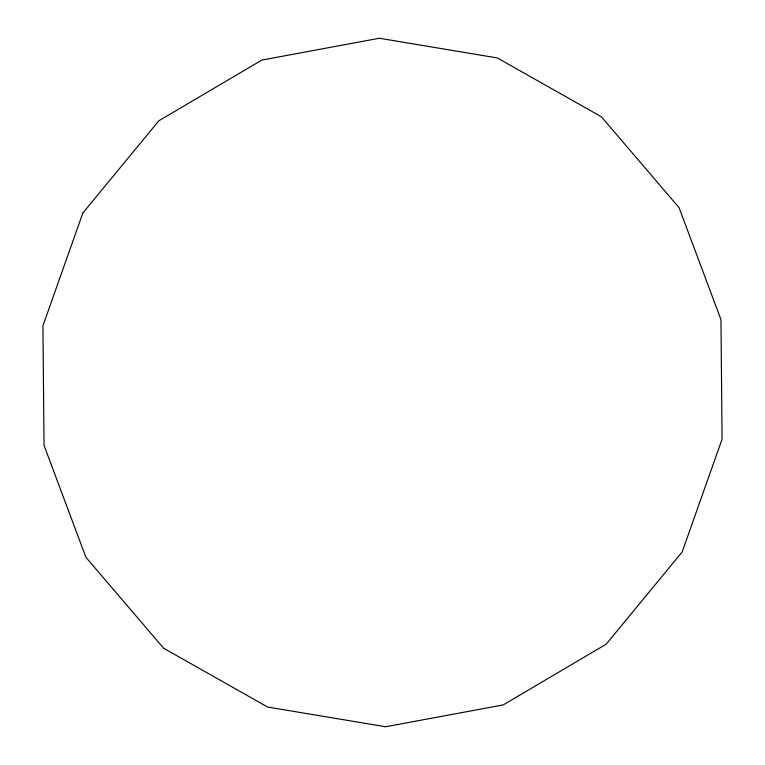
<?xml version="1.0" encoding="UTF-8"?>
<svg xmlns="http://www.w3.org/2000/svg" width="765" height="765" viewBox="0 0 765 765"><rect width="100%" height="100%" fill="white"/><g stroke="black" fill="none" stroke-linecap="round" stroke-linejoin="round"><path stroke-width="1.15" d="M82.811 213.081L42.936 325.794L44.026 445.354L85.929 557.331L163.614 648.223L267.693 707.061L385.627 726.75L503.179 704.919L606.176 644.207L682.189 551.919L722.064 439.206L720.974 319.646L679.071 207.669L601.386 116.777L497.307 57.939L379.373 38.25L261.821 60.081L158.824 120.793L82.811 213.081"/></g></svg>
